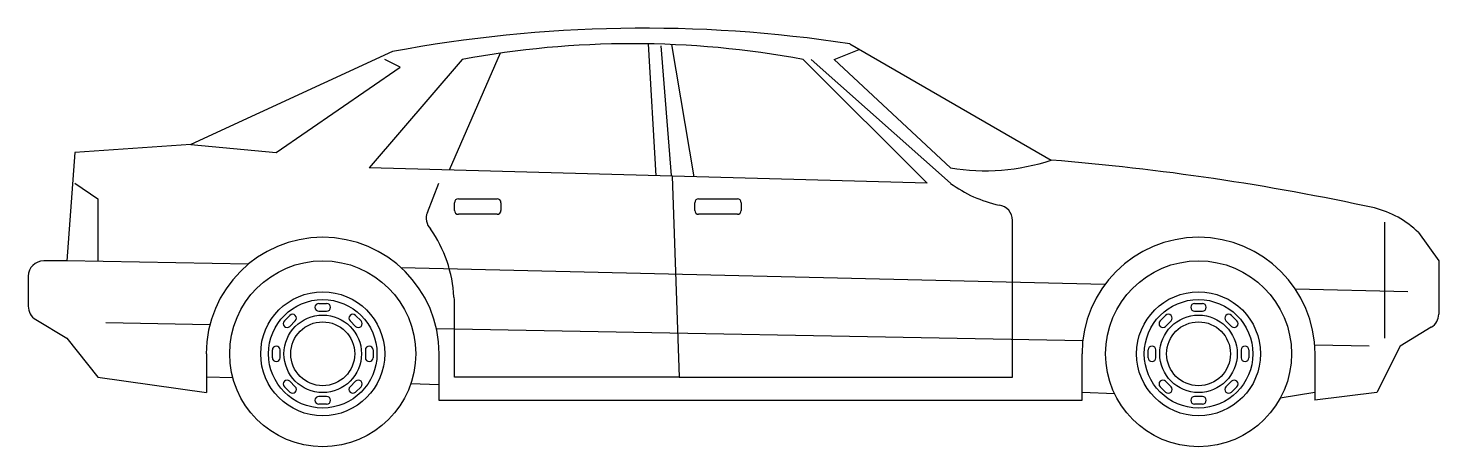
# Model space of a CAD drawing. Extents: x -4.62 to 0, y 0 to 1.37.
import ezdxf

# ---------------------------------------------------------------- set-up
doc = ezdxf.new("R2010")
doc.units = 0
doc.layers.get('0').update_dxf_attribs({"linetype": 'CONTINUOUS'})
doc.layers.add('CAR_DTL', color=7, linetype='CONTINUOUS')

msp = doc.modelspace()

# ---------------------------------------------------------------- linework, layer by layer
at = {"color": 0, "linetype": 'BYBLOCK'}
for p, q in [((-3.429, 1.2954), (-4.0894, 0.9906)), ((-2.5908, 1.3208), (-2.5654, 0.8883)), ((-2.5142, 1.3186), (-2.4419, 0.8849)), ((-1.9812, 1.27), (-1.8992, 1.3028)), ((-1.9304, 1.3208), (-1.27, 0.9398)), ((-3.2004, 1.27), (-3.5052, 0.9144)), ((-3.4036, 1.2446), (-3.4544, 1.27)), ((-3.0756, 1.2904), (-3.2433, 0.9071)), ((-1.6764, 0.8636), (-2.0828, 1.27)), ((-1.9812, 1.27), (-1.6002, 0.9144)), ((-3.81, 0.9652), (-3.4036, 1.2446)), ((-4.0894, 0.9906), (-4.4704, 0.9652)), ((-4.0894, 0.9906), (-3.81, 0.9652)), ((-4.4704, 0.9652), (-4.4958, 0.6096)), ((-1.6764, 0.8636), (-3.5052, 0.9144)), ((-4.4704, 0.8636), (-4.3942, 0.8128)), ((-4.3942, 0.8128), (-4.3942, 0.6096)), ((-0.067, 0.702), (0, 0.6096)), ((-4.4958, 0.6096), (-4.572, 0.6096)), ((0, 0.6096), (0, 0.4352)), ((-4.6228, 0.5588), (-4.6228, 0.4606)), ((-4.5981, 0.417), (-4.4958, 0.3556)), ((-0.0247, 0.3916), (-0.127, 0.3302)), ((-4.4958, 0.3556), (-4.3942, 0.2286)), ((-0.127, 0.3302), (-0.2032, 0.1778)), ((-4.0386, 0.3048), (-4.0386, 0.1778)), ((-3.2766, 0.3048), (-3.2766, 0.1524)), ((-1.1684, 0.1524), (-1.1684, 0.3048)), ((-0.4064, 0.3048), (-0.4064, 0.1524)), ((-4.3942, 0.2286), (-4.0386, 0.1778)), ((-3.2766, 0.1524), (-1.1684, 0.1524)), ((-0.2032, 0.1778), (-0.4064, 0.1524))]:
    msp.add_line(p, q, dxfattribs=at)
for centre, radius in [((-3.6576, 0.3048), 0.3048), ((-0.7874, 0.3048), 0.3048), ((-3.6576, 0.3048), 0.2032), ((-0.7874, 0.3048), 0.2032), ((-3.6576, 0.3048), 0.1047), ((-0.7874, 0.3048), 0.1047)]:
    msp.add_circle(centre, radius, dxfattribs=at)
for centre, radius, start, end in [((-2.6051, -3.0927), 4.4648, 81.3083, 100.6338), ((-2.6416, -1.7526), 3.0738, 79.5258, 100.4742), ((-1.4859, 1.5875), 0.6827, 260.3625, 288.4349), ((-1.9194, -7.0884), 8.0545, 77.75388, 85.37522), ((-0.2825, 0.4865), 0.3048, 45, 76.4284), ((-3.6576, 0.3048), 0.3818, 0, 180), ((-0.7874, 0.3048), 0.3818, 0, 180), ((-4.572, 0.5588), 0.0508, 90, 180), ((-4.572, 0.4606), 0.0508, 180, 239.0362), ((-0.0508, 0.4352), 0.0508, 300.9638, 0)]:
    msp.add_arc(centre, radius, start, end, dxfattribs=at)
at = {"layer": 'CAR_DTL'}
for p, q in [((-2.5146, 0.889), (-2.5489, 1.3147)), ((-1.6002, 0.8636), (-2.0574, 1.27)), ((-2.5119, 0.8868), (-2.4892, 0.2286)), ((-3.3147, 0.7683), (-3.2766, 0.8636)), ((-3.2258, 0.7747), (-3.2258, 0.8001)), ((-3.2131, 0.8128), (-3.0861, 0.8128)), ((-3.0734, 0.8001), (-3.0734, 0.7747)), ((-2.4384, 0.7747), (-2.4384, 0.8001)), ((-2.4257, 0.8128), (-2.2987, 0.8128)), ((-2.286, 0.8001), (-2.286, 0.7747)), ((-3.0861, 0.762), (-3.2131, 0.762)), ((-2.2987, 0.762), (-2.4257, 0.762)), ((-1.397, 0.2286), (-1.397, 0.7419)), ((-0.1778, 0.7366), (-0.1778, 0.3556)), ((-3.901, 0.599), (-4.4958, 0.6096)), ((-1.0945, 0.5318), (-3.4004, 0.587)), ((-0.1016, 0.508), (-0.4698, 0.5168)), ((-3.6703, 0.4699), (-3.6449, 0.4699)), ((-3.2258, 0.2286), (-3.2258, 0.4777)), ((-0.8001, 0.4699), (-0.7747, 0.4699)), ((-3.7833, 0.4126), (-3.7654, 0.4305)), ((-3.6703, 0.4445), (-3.6449, 0.4445)), ((-3.5498, 0.4305), (-3.5319, 0.4126)), ((-0.9131, 0.4126), (-0.8952, 0.4305)), ((-0.8001, 0.4445), (-0.7747, 0.4445)), ((-0.6796, 0.4305), (-0.6617, 0.4126)), ((-4.0274, 0.4001), (-4.3688, 0.4064)), ((-3.7654, 0.3946), (-3.7474, 0.4126)), ((-3.5678, 0.4126), (-3.5498, 0.3946)), ((-1.1669, 0.3475), (-3.2846, 0.3864)), ((-0.8952, 0.3946), (-0.8772, 0.4126)), ((-0.6976, 0.4126), (-0.6796, 0.3946)), ((-0.2286, 0.3302), (-0.4066, 0.3335)), ((-3.8227, 0.2921), (-3.8227, 0.3175)), ((-3.7973, 0.2921), (-3.7973, 0.3175)), ((-3.5179, 0.3175), (-3.5179, 0.2921)), ((-3.4925, 0.3175), (-3.4925, 0.2921)), ((-0.9525, 0.2921), (-0.9525, 0.3175)), ((-0.9271, 0.2921), (-0.9271, 0.3175)), ((-0.6477, 0.3175), (-0.6477, 0.2921)), ((-0.6223, 0.3175), (-0.6223, 0.2921)), ((-3.952, 0.2257), (-4.0386, 0.2286)), ((-3.7654, 0.1791), (-3.7833, 0.197)), ((-3.7474, 0.197), (-3.7654, 0.215)), ((-3.5498, 0.215), (-3.5678, 0.197)), ((-3.5319, 0.197), (-3.5498, 0.1791)), ((-3.2766, 0.2032), (-3.3692, 0.2063)), ((-2.4892, 0.2286), (-3.2258, 0.2286)), ((-2.4892, 0.2286), (-1.397, 0.2286)), ((-0.8952, 0.1791), (-0.9131, 0.197)), ((-0.8772, 0.197), (-0.8952, 0.215)), ((-0.6796, 0.215), (-0.6976, 0.197)), ((-0.6617, 0.197), (-0.6796, 0.1791)), ((-3.6449, 0.1651), (-3.6703, 0.1651)), ((-3.6449, 0.1397), (-3.6703, 0.1397)), ((-1.0624, 0.1734), (-1.1684, 0.1778)), ((-0.7747, 0.1651), (-0.8001, 0.1651)), ((-0.7747, 0.1397), (-0.8001, 0.1397)), ((-0.4064, 0.1778), (-0.5198, 0.1589))]:
    msp.add_line(p, q, dxfattribs=at)
for centre, radius in [((-3.6576, 0.3048), 0.1778), ((-0.7874, 0.3048), 0.1778), ((-3.6576, 0.3048), 0.127), ((-0.7874, 0.3048), 0.127)]:
    msp.add_circle(centre, radius, dxfattribs=at)
for centre, radius, start, end in [((-1.3519, 1.2045), 0.4218, 233.9302, 257.7858), ((-3.2131, 0.8001), 0.0127, 90, 180), ((-3.0861, 0.8001), 0.0127, 0, 90), ((-2.4257, 0.8001), 0.0127, 90, 180), ((-2.2987, 0.8001), 0.0127, 0, 90), ((-1.4478, 0.7419), 0.0508, 0, 82.4126), ((-3.2676, 0.7494), 0.0508, 158.1986, 224.2011), ((-3.2131, 0.7747), 0.0127, 180, 270), ((-3.0861, 0.7747), 0.0127, 270, 0), ((-2.4257, 0.7747), 0.0127, 180, 270), ((-2.2987, 0.7747), 0.0127, 270, 0), ((-3.6605, 0.4673), 0.4336, 3.1492, 34.6857), ((-3.6703, 0.4572), 0.0127, 90, 270), ((-3.6449, 0.4572), 0.0127, 270, 90), ((-3.2766, 0.4777), 0.0508, 0, 15.2173), ((-0.8001, 0.4572), 0.0127, 90, 270), ((-0.7747, 0.4572), 0.0127, 270, 90), ((-3.7564, 0.4215), 0.0127, 315, 135), ((-3.5588, 0.4215), 0.0127, 45, 225), ((-0.8862, 0.4215), 0.0127, 315, 135), ((-0.6886, 0.4215), 0.0127, 45, 225), ((-3.7743, 0.4036), 0.0127, 135, 315), ((-3.5409, 0.4036), 0.0127, 225, 45), ((-0.9041, 0.4036), 0.0127, 135, 315), ((-0.6707, 0.4036), 0.0127, 225, 45), ((-3.81, 0.3175), 0.0127, 0, 180), ((-3.5052, 0.3175), 0.0127, 0, 180), ((-0.9398, 0.3175), 0.0127, 0, 180), ((-0.635, 0.3175), 0.0127, 0, 180), ((-3.81, 0.2921), 0.0127, 180, 0), ((-3.5052, 0.2921), 0.0127, 180, 0), ((-0.9398, 0.2921), 0.0127, 180, 0), ((-0.635, 0.2921), 0.0127, 180, 0), ((-3.7743, 0.206), 0.0127, 45, 225), ((-3.7564, 0.1881), 0.0127, 225, 45), ((-3.5588, 0.1881), 0.0127, 135, 315), ((-3.5409, 0.206), 0.0127, 315, 135), ((-0.9041, 0.206), 0.0127, 45, 225), ((-0.8862, 0.1881), 0.0127, 225, 45), ((-0.6886, 0.1881), 0.0127, 135, 315), ((-0.6707, 0.206), 0.0127, 315, 135), ((-3.6703, 0.1524), 0.0127, 90, 270), ((-3.6449, 0.1524), 0.0127, 270, 90), ((-0.8001, 0.1524), 0.0127, 90, 270), ((-0.7747, 0.1524), 0.0127, 270, 90)]:
    msp.add_arc(centre, radius, start, end, dxfattribs=at)

doc.saveas('drawing.dxf')
